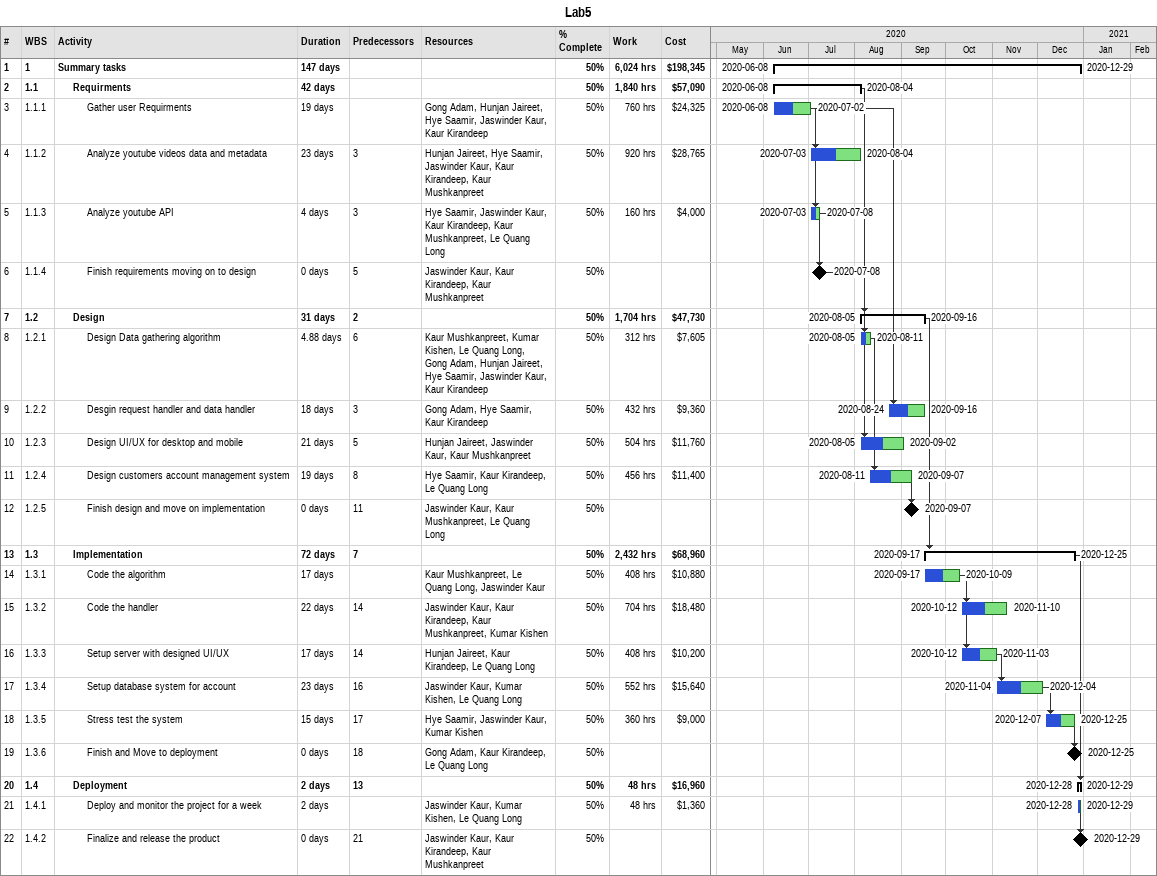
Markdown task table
Lab5

| ID | WBS | Task | Duration | Start | Finish | Predecessors | Resources | % complete | Work (h) | Cost ($) |
|---|---|---|---|---|---|---|---|---|---|---|
| 1 | 1 | **Summary tasks** | 147d | 2020-06-08 | 2020-12-29 |  |  | 50 | 6024 | 198345 |
| 2 | 1.1 | **Requirments** | 42d | 2020-06-08 | 2020-08-04 |  |  | 50 | 1840 | 57090 |
| 3 | 1.1.1 | Gather user Requirments | 19d | 2020-06-08 | 2020-07-02 |  | Gong Adam, Hunjan Jaireet, Hye Saamir, Jaswinder Kaur, Kaur Kirandeep | 50 | 760 | 24325 |
| 4 | 1.1.2 | Analyze youtube videos data and metadata | 23d | 2020-07-03 | 2020-08-04 | 3 | Hunjan Jaireet, Hye Saamir, Jaswinder Kaur, Kaur Kirandeep, Kaur Mushkanpreet | 50 | 920 | 28765 |
| 5 | 1.1.3 | Analyze youtube API | 4d | 2020-07-03 | 2020-07-08 | 3 | Hye Saamir, Jaswinder Kaur, Kaur Kirandeep, Kaur Mushkanpreet, Le Quang Long | 50 | 160 | 4000 |
| 6 | 1.1.4 | Finish requirements moving on to design | 0d | 2020-07-08 | 2020-07-08 | 5 | Jaswinder Kaur, Kaur Kirandeep, Kaur Mushkanpreet | 50 |  |  |
| 7 | 1.2 | **Design** | 31d | 2020-08-05 | 2020-09-16 | 2 |  | 50 | 1704 | 47730 |
| 8 | 1.2.1 | Design Data gathering algorithm | 4.88d | 2020-08-05 | 2020-08-11 | 6 | Kaur Mushkanpreet, Kumar Kishen, Le Quang Long, Gong Adam, Hunjan Jaireet, Hye Saamir, Jaswinder Kaur, Kaur Kirandeep | 50 | 312 | 7605 |
| 9 | 1.2.2 | Desgin request handler and data handler | 18d | 2020-08-24 | 2020-09-16 | 3 | Gong Adam, Hye Saamir, Kaur Kirandeep | 50 | 432 | 9360 |
| 10 | 1.2.3 | Design UI/UX for desktop and mobile | 21d | 2020-08-05 | 2020-09-02 | 5 | Hunjan Jaireet, Jaswinder Kaur, Kaur Mushkanpreet | 50 | 504 | 11760 |
| 11 | 1.2.4 | Design customers account management system | 19d | 2020-08-11 | 2020-09-07 | 8 | Hye Saamir, Kaur Kirandeep, Le Quang Long | 50 | 456 | 11400 |
| 12 | 1.2.5 | Finish design and move on implementation | 0d | 2020-09-07 | 2020-09-07 | 11 | Jaswinder Kaur, Kaur Mushkanpreet, Le Quang Long | 50 |  |  |
| 13 | 1.3 | **Implementation** | 72d | 2020-09-17 | 2020-12-25 | 7 |  | 50 | 2432 | 68960 |
| 14 | 1.3.1 | Code the algorithm | 17d | 2020-09-17 | 2020-10-09 |  | Kaur Mushkanpreet, Le Quang Long, Jaswinder Kaur | 50 | 408 | 10880 |
| 15 | 1.3.2 | Code the handler | 22d | 2020-10-12 | 2020-11-10 | 14 | Jaswinder Kaur, Kaur Kirandeep, Kaur Mushkanpreet, Kumar Kishen | 50 | 704 | 18480 |
| 16 | 1.3.3 | Setup server with designed UI/UX | 17d | 2020-10-12 | 2020-11-03 | 14 | Hunjan Jaireet, Kaur Kirandeep, Le Quang Long | 50 | 408 | 10200 |
| 17 | 1.3.4 | Setup database system for account | 23d | 2020-11-04 | 2020-12-04 | 16 | Jaswinder Kaur, Kumar Kishen, Le Quang Long | 50 | 552 | 15640 |
| 18 | 1.3.5 | Stress test the system | 15d | 2020-12-07 | 2020-12-25 | 17 | Hye Saamir, Jaswinder Kaur, Kumar Kishen | 50 | 360 | 9000 |
| 19 | 1.3.6 | Finish and Move to deployment | 0d | 2020-12-25 | 2020-12-25 | 18 | Gong Adam, Kaur Kirandeep, Le Quang Long | 50 |  |  |
| 20 | 1.4 | **Deployment** | 2d | 2020-12-28 | 2020-12-29 | 13 |  | 50 | 48 | 16960 |
| 21 | 1.4.1 | Deploy and monitor the project for a week | 2d | 2020-12-28 | 2020-12-29 |  | Jaswinder Kaur, Kumar Kishen, Le Quang Long | 50 | 48 | 1360 |
| 22 | 1.4.2 | Finalize and release the product | 0d | 2020-12-29 | 2020-12-29 | 21 | Jaswinder Kaur, Kaur Kirandeep, Kaur Mushkanpreet | 50 |  |  |
